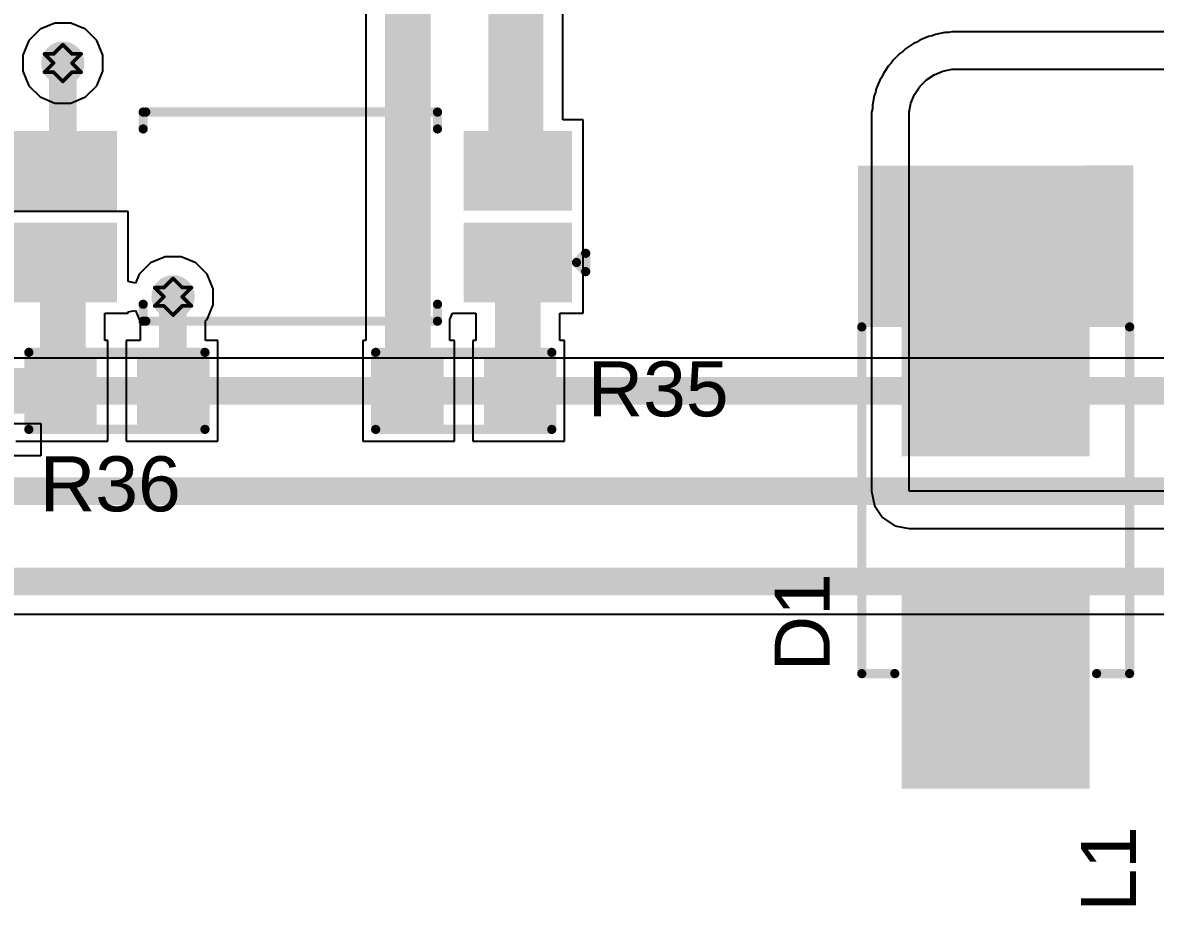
# Model space of a CAD drawing. Header units: inches. Extents: x -25 to 209, y 65 to 158.
# Drawn here: x 28.96 to 44.64, y 90.97 to 103.19 of the extents above; entities that cross this region are included whole.
import ezdxf

# ---------------------------------------------------------------- set-up
doc = ezdxf.new("R2010")
doc.units = ezdxf.units.IN
for name, color, linetype in [('Bottom Layer', 5, 'Continuous'), ('Drill Drawing', 1, 'Continuous'), ('Top Layer', 1, 'Continuous'), ('Top Overlay', 2, 'Continuous'), ('Top Paste', 8, 'Continuous'), ('Top Solder', 216, 'Continuous'), ('Via Holes', 16, 'Continuous')]:
    doc.layers.add(name, color=color, linetype=linetype)
doc.styles.add('Arial', font='', dxfattribs={"height": 0.2})
doc.styles.get('Arial').set_extended_font_data('Arial')

# ---------------------------------------------------------------- blocks, each defined once
blk = doc.blocks.new('SOP_4_1_27_13')
at = {"layer": 'Top Layer'}
for points in [[(-3.80000129, 1.0849991), (-2.50000135, 1.0849991), (-2.50000135, 0.1850009), (-3.80000129, 0.1850009)], [(2.50000135, 1.0849991), (3.80000129, 1.0849991), (3.80000129, 0.1850009), (2.50000135, 0.1850009)], [(-3.79999875, -0.1850009), (-2.49999881, -0.1850009), (-2.49999881, -1.0849991), (-3.79999875, -1.0849991)], [(2.50000135, -0.18499836), (3.80000129, -0.18499836), (3.80000129, -1.08499656), (2.50000135, -1.08499656)]]:
    blk.add_hatch(color=1, dxfattribs=at).paths.add_polyline_path(points)
at = {"layer": 'Top Paste'}
for points in [[(-3.80000129, 1.0849991), (-2.50000135, 1.0849991), (-2.50000135, 0.1850009), (-3.80000129, 0.1850009)], [(2.50000135, 1.0849991), (3.80000129, 1.0849991), (3.80000129, 0.1850009), (2.50000135, 0.1850009)], [(-3.79999875, -0.1850009), (-2.49999881, -0.1850009), (-2.49999881, -1.0849991), (-3.79999875, -1.0849991)], [(2.50000135, -0.18499836), (3.80000129, -0.18499836), (3.80000129, -1.08499656), (2.50000135, -1.08499656)]]:
    blk.add_hatch(color=8, dxfattribs=at).paths.add_polyline_path(points)
at = {"layer": 'Top Solder'}
for points in [[(-3.90160129, 1.1865991), (-2.39840135, 1.1865991), (-2.39840135, 0.0834009), (-3.90160129, 0.0834009)], [(2.39840135, 1.1865991), (3.90160129, 1.1865991), (3.90160129, 0.0834009), (2.39840135, 0.0834009)], [(-3.90159875, -0.0834009), (-2.39839881, -0.0834009), (-2.39839881, -1.1865991), (-3.90159875, -1.1865991)], [(2.39840135, -0.08339836), (3.90160129, -0.08339836), (3.90160129, -1.18659656), (2.39840135, -1.18659656)]]:
    blk.add_hatch(color=216, dxfattribs=at).paths.add_polyline_path(points)
at = {"layer": 'Top Overlay'}
for points in [[(2.00099422, 1.4478, 0.127, 0.127, 0), (-2.03760578, 1.4478, 0.127, 0.127, 0)], [(-2.03760578, 1.4478, 0.127, 0.127, 0), (-2.03760578, 1.21359422, 0.127, 0.127, 0)], [(2.03760832, 1.4478, 0.127, 0.127, 0), (2.03760832, 1.21359168, 0.127, 0.127, 0)], [(-4.089399999999999, 0.7619999999999999, 0.127, 0.127, 0), (-4.089399999999999, 0.508, 0.127, 0.127, 0)], [(-3.96240254, 0.6349974599999999, 0.127, 0.127, 0), (-4.089399999999999, 0.7619999999999999, 0.127, 0.127, 0)], [(-3.96240254, 0.6349974599999999, 0.127, 0.127, 0), (-4.089399999999999, 0.508, 0.127, 0.127, 0)], [(-2.03760832, -1.21359422, 0.127, 0.127, 0), (-2.03760832, -1.44779746, 0.127, 0.127, 0)], [(2.03761086, -1.44779746, 0.127, 0.127, 0), (2.03760832, -1.21359422, 0.127, 0.127, 0)], [(2.00099676, -1.44779746, 0.127, 0.127, 0), (-2.03760832, -1.44779746, 0.127, 0.127, 0)]]:
    blk.add_lwpolyline(points, format="xyseb", dxfattribs=at)
for points in [[(-2.06935578, 1.4478, 0.0635, 0.0635, 1), (-2.00585578, 1.4478, 0.0635, 0.0635, 1)], [(-2.06935578, 1.4478, 0.0635, 0.0635, 1), (-2.00585578, 1.4478, 0.0635, 0.0635, 1)], [(1.96924422, 1.4478, 0.0635, 0.0635, 1), (2.03274422, 1.4478, 0.0635, 0.0635, 1)], [(2.00585832, 1.4478, 0.0635, 0.0635, 1), (2.06935832, 1.4478, 0.0635, 0.0635, 1)], [(-2.06935578, 1.21359422, 0.0635, 0.0635, 1), (-2.00585578, 1.21359422, 0.0635, 0.0635, 1)], [(2.00585832, 1.21359168, 0.0635, 0.0635, 1), (2.06935832, 1.21359168, 0.0635, 0.0635, 1)], [(-4.12115, 0.7619999999999999, 0.0635, 0.0635, 1), (-4.05765, 0.7619999999999999, 0.0635, 0.0635, 1)], [(-4.12115, 0.7619999999999999, 0.0635, 0.0635, 1), (-4.05765, 0.7619999999999999, 0.0635, 0.0635, 1)], [(-3.99415254, 0.6349974599999999, 0.0635, 0.0635, 1), (-3.93065254, 0.6349974599999999, 0.0635, 0.0635, 1)], [(-3.99415254, 0.6349974599999999, 0.0635, 0.0635, 1), (-3.93065254, 0.6349974599999999, 0.0635, 0.0635, 1)], [(-4.12115, 0.508, 0.0635, 0.0635, 1), (-4.05765, 0.508, 0.0635, 0.0635, 1)], [(-4.12115, 0.508, 0.0635, 0.0635, 1), (-4.05765, 0.508, 0.0635, 0.0635, 1)], [(-2.06935832, -1.21359422, 0.0635, 0.0635, 1), (-2.00585832, -1.21359422, 0.0635, 0.0635, 1)], [(2.00585832, -1.21359422, 0.0635, 0.0635, 1), (2.06935832, -1.21359422, 0.0635, 0.0635, 1)], [(-2.06935832, -1.44779746, 0.0635, 0.0635, 1), (-2.00585832, -1.44779746, 0.0635, 0.0635, 1)], [(-2.06935832, -1.44779746, 0.0635, 0.0635, 1), (-2.00585832, -1.44779746, 0.0635, 0.0635, 1)], [(1.96924676, -1.44779746, 0.0635, 0.0635, 1), (2.03274676, -1.44779746, 0.0635, 0.0635, 1)], [(2.00586086, -1.44779746, 0.0635, 0.0635, 1), (2.06936086, -1.44779746, 0.0635, 0.0635, 1)]]:
    blk.add_lwpolyline(points, format="xyseb", close=True, dxfattribs=at)
blk = doc.blocks.new('R___0603_22')
at = {"layer": 'Top Layer'}
for points in [[(-0.3809999999999999, 0.4445), (-0.3810000000000001, -0.4445), (-1.143, -0.4445), (-1.143, 0.4445)], [(1.143, 0.4445), (1.143, -0.4445), (0.3809999999999999, -0.4445), (0.3810000000000001, 0.4445)]]:
    blk.add_hatch(color=1, dxfattribs=at).paths.add_polyline_path(points)
at = {"layer": 'Top Paste'}
for points in [[(-0.3809999999999999, 0.4445), (-0.3810000000000001, -0.4445), (-1.143, -0.4445), (-1.143, 0.4445)], [(1.143, 0.4445), (1.143, -0.4445), (0.3809999999999999, -0.4445), (0.3810000000000001, 0.4445)]]:
    blk.add_hatch(color=8, dxfattribs=at).paths.add_polyline_path(points)
at = {"layer": 'Top Solder'}
for points in [[(-0.2793999999999999, 0.5460999999999999), (-0.2794, -0.5461), (-1.2446, -0.5460999999999999), (-1.2446, 0.5461)], [(1.2446, 0.5460999999999999), (1.2446, -0.5461), (0.2793999999999999, -0.5460999999999999), (0.2794, 0.5461)]]:
    blk.add_hatch(color=216, dxfattribs=at).paths.add_polyline_path(points)
at = {"layer": 'Top Overlay'}
for points in [[(-1.2192, 0.53339492, 0.127, 0.127, 0), (1.2192, 0.53339492, 0.127, 0.127, 0)], [(-1.2192, -0.53340254, 0.127, 0.127, 0), (-1.2192, 0.53339492, 0.127, 0.127, 0)], [(1.2192, -0.53340254, 0.127, 0.127, 0), (1.2192, 0.53339492, 0.127, 0.127, 0)], [(-1.2192, -0.53340254, 0.127, 0.127, 0), (1.2192, -0.53340254, 0.127, 0.127, 0)]]:
    blk.add_lwpolyline(points, format="xyseb", dxfattribs=at)
for points in [[(-1.25095, 0.53339492, 0.0635, 0.0635, 1), (-1.18745, 0.53339492, 0.0635, 0.0635, 1)], [(-1.25095, 0.53339492, 0.0635, 0.0635, 1), (-1.18745, 0.53339492, 0.0635, 0.0635, 1)], [(1.18745, 0.53339492, 0.0635, 0.0635, 1), (1.25095, 0.53339492, 0.0635, 0.0635, 1)], [(1.18745, 0.53339492, 0.0635, 0.0635, 1), (1.25095, 0.53339492, 0.0635, 0.0635, 1)], [(-1.25095, -0.53340254, 0.0635, 0.0635, 1), (-1.18745, -0.53340254, 0.0635, 0.0635, 1)], [(-1.25095, -0.53340254, 0.0635, 0.0635, 1), (-1.18745, -0.53340254, 0.0635, 0.0635, 1)], [(1.18745, -0.53340254, 0.0635, 0.0635, 1), (1.25095, -0.53340254, 0.0635, 0.0635, 1)], [(1.18745, -0.53340254, 0.0635, 0.0635, 1), (1.25095, -0.53340254, 0.0635, 0.0635, 1)]]:
    blk.add_lwpolyline(points, format="xyseb", close=True, dxfattribs=at)
blk = doc.blocks.new('R___0603_23')
at = {"layer": 'Top Layer'}
for points in [[(-0.3809999999999999, 0.4445025399999999), (-0.3810000000000001, -0.44449746), (-1.143, -0.44449746), (-1.143, 0.4445025400000001)], [(1.14300254, 0.4445025399999999), (1.14300254, -0.44449746), (0.3810025399999999, -0.44449746), (0.3810025400000001, 0.4445025400000001)]]:
    blk.add_hatch(color=1, dxfattribs=at).paths.add_polyline_path(points)
at = {"layer": 'Top Paste'}
for points in [[(-0.3809999999999999, 0.4445025399999999), (-0.3810000000000001, -0.44449746), (-1.143, -0.44449746), (-1.143, 0.4445025400000001)], [(1.14300254, 0.4445025399999999), (1.14300254, -0.44449746), (0.3810025399999999, -0.44449746), (0.3810025400000001, 0.4445025400000001)]]:
    blk.add_hatch(color=8, dxfattribs=at).paths.add_polyline_path(points)
at = {"layer": 'Top Solder'}
for points in [[(-0.2793999999999999, 0.5461025399999999), (-0.2794, -0.54609746), (-1.2446, -0.5460974599999998), (-1.2446, 0.5461025400000001)], [(1.24460254, 0.5461025399999999), (1.24460254, -0.54609746), (0.2794025399999999, -0.5460974599999998), (0.27940254, 0.5461025400000001)]]:
    blk.add_hatch(color=216, dxfattribs=at).paths.add_polyline_path(points)
at = {"layer": 'Top Overlay'}
for points in [[(-1.2192, 0.5334, 0.127, 0.127, 0), (1.2192, 0.53340254, 0.127, 0.127, 0)], [(-1.2192, -0.53339492, 0.127, 0.127, 0), (-1.2192, 0.5334, 0.127, 0.127, 0)], [(1.2192, -0.53339492, 0.127, 0.127, 0), (1.2192, 0.53340254, 0.127, 0.127, 0)], [(-1.2192, -0.53339492, 0.127, 0.127, 0), (1.2192, -0.53339492, 0.127, 0.127, 0)]]:
    blk.add_lwpolyline(points, format="xyseb", dxfattribs=at)
for points in [[(-1.25095, 0.5334, 0.0635, 0.0635, 1), (-1.18745, 0.5334, 0.0635, 0.0635, 1)], [(-1.25095, 0.5334, 0.0635, 0.0635, 1), (-1.18745, 0.5334, 0.0635, 0.0635, 1)], [(1.18745, 0.53340254, 0.0635, 0.0635, 1), (1.25095, 0.53340254, 0.0635, 0.0635, 1)], [(1.18745, 0.53340254, 0.0635, 0.0635, 1), (1.25095, 0.53340254, 0.0635, 0.0635, 1)], [(-1.25095, -0.53339492, 0.0635, 0.0635, 1), (-1.18745, -0.53339492, 0.0635, 0.0635, 1)], [(-1.25095, -0.53339492, 0.0635, 0.0635, 1), (-1.18745, -0.53339492, 0.0635, 0.0635, 1)], [(1.18745, -0.53339492, 0.0635, 0.0635, 1), (1.25095, -0.53339492, 0.0635, 0.0635, 1)], [(1.18745, -0.53339492, 0.0635, 0.0635, 1), (1.25095, -0.53339492, 0.0635, 0.0635, 1)]]:
    blk.add_lwpolyline(points, format="xyseb", close=True, dxfattribs=at)
blk = doc.blocks.new('SMB__67')
at = {"layer": 'Top Layer'}
for points in [[(-3.70000022, -1.20000014), (-3.70000022, 1.20000014), (-0.90000074, 1.20000014), (-0.90000074, -1.20000014)], [(0.90000074, -1.20000014), (0.90000074, 1.20000014), (3.70000022, 1.20000014), (3.70000022, -1.20000014)]]:
    blk.add_hatch(color=1, dxfattribs=at).paths.add_polyline_path(points)
at = {"layer": 'Top Overlay'}
for points in [[(2.59078476, 1.24460508), (4.82598476, 1.24460508), (4.82598476, 1.90500508), (2.59078476, 1.90500508)], [(3.73381524, -1.65098476), (4.826015239999999, -1.65098476), (4.826015239999999, 1.34621524), (3.73381524, 1.34621524)], [(2.59097018, -1.90504318), (4.82617018, -1.90504318), (4.82617018, -1.24464318), (2.59097018, -1.24464318)]]:
    blk.add_hatch(color=2, dxfattribs=at).paths.add_polyline_path(points)
at = {"layer": 'Top Paste'}
for points in [[(-3.70000022, -1.20000014), (-3.70000022, 1.20000014), (-0.90000074, 1.20000014), (-0.90000074, -1.20000014)], [(0.90000074, -1.20000014), (0.90000074, 1.20000014), (3.70000022, 1.20000014), (3.70000022, -1.20000014)]]:
    blk.add_hatch(color=8, dxfattribs=at).paths.add_polyline_path(points)
at = {"layer": 'Top Solder'}
for points in [[(-3.80160022, -1.30160014), (-3.80160022, 1.30160014), (-0.7984007399999999, 1.30160014), (-0.7984007399999999, -1.30160014)], [(0.7984007399999999, -1.30160014), (0.7984007399999999, 1.30160014), (3.80160022, 1.30160014), (3.80160022, -1.30160014)]]:
    blk.add_hatch(color=216, dxfattribs=at).paths.add_polyline_path(points)
at = {"layer": 'Top Overlay'}
for points in [[(-2.20980254, 1.8542, 0.127, 0.127, 0), (2.5908, 1.8542, 0.127, 0.127, 0)], [(-2.20980254, 1.8542, 0.127, 0.127, 0), (-2.20979746, 1.39699746, 0.127, 0.127, 0)], [(-2.20979746, -1.397, 0.127, 0.127, 0), (-2.20980254, -1.8542, 0.127, 0.127, 0)], [(-2.20980254, -1.8542, 0.127, 0.127, 0), (2.5908, -1.8542, 0.127, 0.127, 0)]]:
    blk.add_lwpolyline(points, format="xyseb", dxfattribs=at)
for points in [[(-2.24155254, 1.8542, 0.0635, 0.0635, 1), (-2.17805254, 1.8542, 0.0635, 0.0635, 1)], [(-2.24155254, 1.8542, 0.0635, 0.0635, 1), (-2.17805254, 1.8542, 0.0635, 0.0635, 1)], [(2.55905, 1.8542, 0.0635, 0.0635, 1), (2.62255, 1.8542, 0.0635, 0.0635, 1)], [(-2.24154746, 1.39699746, 0.0635, 0.0635, 1), (-2.17804746, 1.39699746, 0.0635, 0.0635, 1)], [(-2.24154746, -1.397, 0.0635, 0.0635, 1), (-2.17804746, -1.397, 0.0635, 0.0635, 1)], [(-2.24155254, -1.8542, 0.0635, 0.0635, 1), (-2.17805254, -1.8542, 0.0635, 0.0635, 1)], [(-2.24155254, -1.8542, 0.0635, 0.0635, 1), (-2.17805254, -1.8542, 0.0635, 0.0635, 1)], [(2.55905, -1.8542, 0.0635, 0.0635, 1), (2.62255, -1.8542, 0.0635, 0.0635, 1)]]:
    blk.add_lwpolyline(points, format="xyseb", close=True, dxfattribs=at)

msp = doc.modelspace()

# ---------------------------------------------------------------- hatches: boundary and pattern name
at = {"layer": 'Bottom Layer'}
h = msp.add_hatch(color=5, dxfattribs=at)
edge = h.paths.add_edge_path()
edge.add_arc((29.5139999, 102.632002), 0.2999994, 0, 360)
h = msp.add_hatch(color=5, dxfattribs=at)
edge = h.paths.add_edge_path()
edge.add_arc((31.04079136, 99.39586419999999), 0.2999994, 0, 360)
at = {"layer": 'Top Layer'}
h = msp.add_hatch(color=1, dxfattribs=at)
edge = h.paths.add_edge_path()
edge.add_arc((29.5139999, 102.632002), 0.2999994, 0, 360)
h = msp.add_hatch(color=1, dxfattribs=at)
edge = h.paths.add_edge_path()
edge.add_arc((31.04079136, 99.39586419999999), 0.2999994, 0, 360)
at = {"layer": 'Via Holes'}
h = msp.add_hatch(color=7, dxfattribs=at)
edge = h.paths.add_edge_path()
edge.add_arc((29.5139999, 102.632002), 0.1499997, 0, 360)
h = msp.add_hatch(color=7, dxfattribs=at)
edge = h.paths.add_edge_path()
edge.add_arc((31.04079136, 99.39586419999999), 0.1499997, 0, 360)

# ---------------------------------------------------------------- linework, layer by layer
at = {"layer": 'Bottom Layer'}
for p, q in [((29.20018543999999, 103.1016607), (29.0443412, 102.94581646)), ((29.403802, 103.1860014), (29.20018543999999, 103.1016607)), ((29.6241978, 103.1860014), (29.403802, 103.1860014)), ((29.82781436, 103.1016607), (29.6241978, 103.1860014)), ((29.98365859999999, 102.94581646), (29.82781436, 103.1016607)), ((29.0443412, 102.94581646), (28.9600005, 102.7421999)), ((30.0679993, 102.7421999), (29.98365859999999, 102.94581646)), ((28.9600005, 102.7421999), (28.9600005, 102.5218041)), ((30.0679993, 102.5218041), (30.0679993, 102.7421999)), ((28.9600005, 102.5218041), (29.0443412, 102.31818754)), ((29.98365859999999, 102.31818754), (30.0679993, 102.5218041)), ((29.0443412, 102.31818754), (29.20018543999999, 102.1623433)), ((29.82781436, 102.1623433), (29.98365859999999, 102.31818754)), ((29.20018543999999, 102.1623433), (29.403802, 102.0780026)), ((29.6241978, 102.0780026), (29.82781436, 102.1623433)), ((29.403802, 102.0780026), (29.6241978, 102.0780026)), ((48.48791165999999, 98.54604624), (28.76986372, 98.54604624)), ((28.76986372, 97.63963199999999), (29.21, 97.63963199999999)), ((29.21, 97.63963199999999), (29.21, 97.19519804)), ((29.21, 97.19519804), (12.85078964, 97.19519042)), ((25.0999625, 95.00025704), (36.19067946, 95.000318)), ((36.19067946, 95.000318), (55.66693718, 95.00028752))]:
    msp.add_line(p, q, dxfattribs=at)
for points in [[(28.43959767999999, 98.09283912, 0.3809999999999999, 0.3809999999999999, 0), (67.2954458, 98.09283912, 0.3809999999999999, 0.3809999999999999, 0)], [(11.43146304, 96.70350992, 0.3809999999999999, 0.3809999999999999, 0), (67.29556772, 96.70350992, 0.3809999999999999, 0.3809999999999999, 0)], [(-6.102819899999999, 95.45352512, 0.3809999999999999, 0.3809999999999999, 0), (67.29568963999999, 95.45352512, 0.3809999999999999, 0.3809999999999999, 0)]]:
    msp.add_lwpolyline(points, format="xyseb", dxfattribs=at)
at = {"layer": 'Drill Drawing'}
for points in [[(29.3869999, 102.759002, 0.0508, 0.0508, 0), (29.5139999, 102.886002, 0.0508, 0.0508, 0)], [(29.5139999, 102.886002, 0.0508, 0.0508, 0), (29.6409999, 102.759002, 0.0508, 0.0508, 0)], [(29.2599999, 102.759002, 0.0508, 0.0508, 0), (29.3869999, 102.632002, 0.0508, 0.0508, 0)], [(29.2599999, 102.759002, 0.0508, 0.0508, 0), (29.3869999, 102.759002, 0.0508, 0.0508, 0)], [(29.6409999, 102.759002, 0.0508, 0.0508, 0), (29.7679999, 102.759002, 0.0508, 0.0508, 0)], [(29.6409999, 102.632002, 0.0508, 0.0508, 0), (29.7679999, 102.759002, 0.0508, 0.0508, 0)], [(29.2599999, 102.505002, 0.0508, 0.0508, 0), (29.3869999, 102.632002, 0.0508, 0.0508, 0)], [(29.6409999, 102.632002, 0.0508, 0.0508, 0), (29.7679999, 102.505002, 0.0508, 0.0508, 0)], [(29.2599999, 102.505002, 0.0508, 0.0508, 0), (29.3869999, 102.505002, 0.0508, 0.0508, 0)], [(29.3869999, 102.505002, 0.0508, 0.0508, 0), (29.5139999, 102.378002, 0.0508, 0.0508, 0)], [(29.5139999, 102.378002, 0.0508, 0.0508, 0), (29.6409999, 102.505002, 0.0508, 0.0508, 0)], [(29.6409999, 102.505002, 0.0508, 0.0508, 0), (29.7679999, 102.505002, 0.0508, 0.0508, 0)], [(30.91379135999999, 99.52286419999999, 0.0508, 0.0508, 0), (31.04079136, 99.6498642, 0.0508, 0.0508, 0)], [(31.04079136, 99.6498642, 0.0508, 0.0508, 0), (31.16779136, 99.52286419999999, 0.0508, 0.0508, 0)], [(30.78679136, 99.52286419999999, 0.0508, 0.0508, 0), (30.91379135999999, 99.39586419999999, 0.0508, 0.0508, 0)], [(30.78679136, 99.52286419999999, 0.0508, 0.0508, 0), (30.91379135999999, 99.52286419999999, 0.0508, 0.0508, 0)], [(31.16779136, 99.52286419999999, 0.0508, 0.0508, 0), (31.29479136, 99.52286419999999, 0.0508, 0.0508, 0)], [(31.16779136, 99.39586419999999, 0.0508, 0.0508, 0), (31.29479136, 99.52286419999999, 0.0508, 0.0508, 0)], [(30.78679136, 99.2688642, 0.0508, 0.0508, 0), (30.91379135999999, 99.39586419999999, 0.0508, 0.0508, 0)], [(30.78679136, 99.2688642, 0.0508, 0.0508, 0), (30.91379135999999, 99.2688642, 0.0508, 0.0508, 0)], [(30.91379135999999, 99.2688642, 0.0508, 0.0508, 0), (31.04079136, 99.1418642, 0.0508, 0.0508, 0)], [(31.04079136, 99.1418642, 0.0508, 0.0508, 0), (31.16779136, 99.2688642, 0.0508, 0.0508, 0)], [(31.16779136, 99.39586419999999, 0.0508, 0.0508, 0), (31.29479136, 99.2688642, 0.0508, 0.0508, 0)], [(31.16779136, 99.2688642, 0.0508, 0.0508, 0), (31.29479136, 99.2688642, 0.0508, 0.0508, 0)]]:
    msp.add_lwpolyline(points, format="xyseb", dxfattribs=at)
for points in [[(29.5012999, 102.886002, 0.0254, 0.0254, 1), (29.5266999, 102.886002, 0.0254, 0.0254, 1)], [(29.5012999, 102.886002, 0.0254, 0.0254, 1), (29.5266999, 102.886002, 0.0254, 0.0254, 1)], [(29.2472999, 102.759002, 0.0254, 0.0254, 1), (29.2726999, 102.759002, 0.0254, 0.0254, 1)], [(29.2472999, 102.759002, 0.0254, 0.0254, 1), (29.2726999, 102.759002, 0.0254, 0.0254, 1)], [(29.3742999, 102.759002, 0.0254, 0.0254, 1), (29.3996999, 102.759002, 0.0254, 0.0254, 1)], [(29.3742999, 102.759002, 0.0254, 0.0254, 1), (29.3996999, 102.759002, 0.0254, 0.0254, 1)], [(29.62829989999999, 102.759002, 0.0254, 0.0254, 1), (29.6536999, 102.759002, 0.0254, 0.0254, 1)], [(29.62829989999999, 102.759002, 0.0254, 0.0254, 1), (29.6536999, 102.759002, 0.0254, 0.0254, 1)], [(29.7552999, 102.759002, 0.0254, 0.0254, 1), (29.78069989999999, 102.759002, 0.0254, 0.0254, 1)], [(29.7552999, 102.759002, 0.0254, 0.0254, 1), (29.78069989999999, 102.759002, 0.0254, 0.0254, 1)], [(29.3742999, 102.632002, 0.0254, 0.0254, 1), (29.3996999, 102.632002, 0.0254, 0.0254, 1)], [(29.3742999, 102.632002, 0.0254, 0.0254, 1), (29.3996999, 102.632002, 0.0254, 0.0254, 1)], [(29.62829989999999, 102.632002, 0.0254, 0.0254, 1), (29.6536999, 102.632002, 0.0254, 0.0254, 1)], [(29.62829989999999, 102.632002, 0.0254, 0.0254, 1), (29.6536999, 102.632002, 0.0254, 0.0254, 1)], [(29.2472999, 102.505002, 0.0254, 0.0254, 1), (29.2726999, 102.505002, 0.0254, 0.0254, 1)], [(29.2472999, 102.505002, 0.0254, 0.0254, 1), (29.2726999, 102.505002, 0.0254, 0.0254, 1)], [(29.3742999, 102.505002, 0.0254, 0.0254, 1), (29.3996999, 102.505002, 0.0254, 0.0254, 1)], [(29.3742999, 102.505002, 0.0254, 0.0254, 1), (29.3996999, 102.505002, 0.0254, 0.0254, 1)], [(29.62829989999999, 102.505002, 0.0254, 0.0254, 1), (29.6536999, 102.505002, 0.0254, 0.0254, 1)], [(29.62829989999999, 102.505002, 0.0254, 0.0254, 1), (29.6536999, 102.505002, 0.0254, 0.0254, 1)], [(29.7552999, 102.505002, 0.0254, 0.0254, 1), (29.78069989999999, 102.505002, 0.0254, 0.0254, 1)], [(29.7552999, 102.505002, 0.0254, 0.0254, 1), (29.78069989999999, 102.505002, 0.0254, 0.0254, 1)], [(29.5012999, 102.378002, 0.0254, 0.0254, 1), (29.5266999, 102.378002, 0.0254, 0.0254, 1)], [(29.5012999, 102.378002, 0.0254, 0.0254, 1), (29.5266999, 102.378002, 0.0254, 0.0254, 1)], [(31.02809136, 99.6498642, 0.0254, 0.0254, 1), (31.05349136, 99.6498642, 0.0254, 0.0254, 1)], [(31.02809136, 99.6498642, 0.0254, 0.0254, 1), (31.05349136, 99.6498642, 0.0254, 0.0254, 1)], [(30.77409136, 99.52286419999999, 0.0254, 0.0254, 1), (30.79949136, 99.52286419999999, 0.0254, 0.0254, 1)], [(30.77409136, 99.52286419999999, 0.0254, 0.0254, 1), (30.79949136, 99.52286419999999, 0.0254, 0.0254, 1)], [(30.90109136, 99.52286419999999, 0.0254, 0.0254, 1), (30.92649136, 99.52286419999999, 0.0254, 0.0254, 1)], [(30.90109136, 99.52286419999999, 0.0254, 0.0254, 1), (30.92649136, 99.52286419999999, 0.0254, 0.0254, 1)], [(31.15509136, 99.52286419999999, 0.0254, 0.0254, 1), (31.18049136, 99.52286419999999, 0.0254, 0.0254, 1)], [(31.15509136, 99.52286419999999, 0.0254, 0.0254, 1), (31.18049136, 99.52286419999999, 0.0254, 0.0254, 1)], [(31.28209136, 99.52286419999999, 0.0254, 0.0254, 1), (31.30749136, 99.52286419999999, 0.0254, 0.0254, 1)], [(31.28209136, 99.52286419999999, 0.0254, 0.0254, 1), (31.30749136, 99.52286419999999, 0.0254, 0.0254, 1)], [(30.77409136, 99.2688642, 0.0254, 0.0254, 1), (30.79949136, 99.2688642, 0.0254, 0.0254, 1)], [(30.77409136, 99.2688642, 0.0254, 0.0254, 1), (30.79949136, 99.2688642, 0.0254, 0.0254, 1)], [(30.90109136, 99.39586419999999, 0.0254, 0.0254, 1), (30.92649136, 99.39586419999999, 0.0254, 0.0254, 1)], [(30.90109136, 99.39586419999999, 0.0254, 0.0254, 1), (30.92649136, 99.39586419999999, 0.0254, 0.0254, 1)], [(30.90109136, 99.2688642, 0.0254, 0.0254, 1), (30.92649136, 99.2688642, 0.0254, 0.0254, 1)], [(30.90109136, 99.2688642, 0.0254, 0.0254, 1), (30.92649136, 99.2688642, 0.0254, 0.0254, 1)], [(31.15509136, 99.39586419999999, 0.0254, 0.0254, 1), (31.18049136, 99.39586419999999, 0.0254, 0.0254, 1)], [(31.15509136, 99.39586419999999, 0.0254, 0.0254, 1), (31.18049136, 99.39586419999999, 0.0254, 0.0254, 1)], [(31.15509136, 99.2688642, 0.0254, 0.0254, 1), (31.18049136, 99.2688642, 0.0254, 0.0254, 1)], [(31.15509136, 99.2688642, 0.0254, 0.0254, 1), (31.18049136, 99.2688642, 0.0254, 0.0254, 1)], [(31.28209136, 99.2688642, 0.0254, 0.0254, 1), (31.30749136, 99.2688642, 0.0254, 0.0254, 1)], [(31.28209136, 99.2688642, 0.0254, 0.0254, 1), (31.30749136, 99.2688642, 0.0254, 0.0254, 1)], [(31.02809136, 99.1418642, 0.0254, 0.0254, 1), (31.05349136, 99.1418642, 0.0254, 0.0254, 1)], [(31.02809136, 99.1418642, 0.0254, 0.0254, 1), (31.05349136, 99.1418642, 0.0254, 0.0254, 1)]]:
    msp.add_lwpolyline(points, format="xyseb", close=True, dxfattribs=at)
at = {"layer": 'Top Layer'}
for p, q in [((36.43535258, 101.84500078), (36.43535258, 109.73844956)), ((33.70730622, 106.3821088), (33.70730622, 98.79117656)), ((41.72448094, 103.05379694), (41.59683324, 103.0284071)), ((41.77549175999999, 103.05379694), (41.72448094, 103.05379694)), ((41.82552468, 103.06374866), (41.77549175999999, 103.05379694)), ((41.89059693999999, 103.06374866), (41.82552468, 103.06374866)), ((53.83804574000001, 103.06373342), (41.89059693999999, 103.06374866)), ((41.28988185999999, 102.90126232), (41.18167024, 102.82895614)), ((41.33701664, 102.9207873), (41.28988185999999, 102.90126232)), ((41.37942956, 102.94912608), (41.33701664, 102.9207873)), ((41.499663, 102.9989304), (41.37942956, 102.94912608)), ((41.54969845999999, 103.00888466), (41.499663, 102.9989304)), ((41.59683324, 103.0284071), (41.54969845999999, 103.00888466)), ((41.10318424, 102.76454428), (41.01116004, 102.67252008)), ((41.1455997, 102.7928856), (41.10318424, 102.76454428)), ((41.18167024, 102.82895614), (41.1455997, 102.7928856)), ((40.94675072, 102.59403662), (40.87444199999999, 102.48582246)), ((40.98281872, 102.63010462), (40.94675072, 102.59403662)), ((41.01116004, 102.67252008), (40.98281872, 102.63010462)), ((40.85491702, 102.43868514), (40.82657824, 102.39627476)), ((40.87444199999999, 102.48582246), (40.85491702, 102.43868514)), ((41.46943192, 102.3982966), (41.57764354, 102.47060278)), ((41.57764354, 102.47060278), (41.69787952, 102.5204071)), ((41.69787952, 102.5204071), (41.82552468, 102.54579694)), ((41.82552468, 102.54579694), (41.89059693999999, 102.54579694)), ((41.89059693999999, 102.54579694), (54.102, 102.5457817)), ((40.77677392, 102.27603878), (40.76681966, 102.22600332)), ((40.82657824, 102.39627476), (40.77677392, 102.27603878)), ((41.30510154, 102.19806078), (41.37740771999999, 102.3062724)), ((41.37740771999999, 102.3062724), (41.46943192, 102.3982966)), ((40.74729468, 102.17886092), (40.72190738, 102.05121576)), ((40.76681966, 102.22600332), (40.74729468, 102.17886092)), ((41.25529722, 102.0778248), (41.30510154, 102.19806078)), ((40.72190991999999, 102.00020494), (40.7119582, 101.95017964)), ((40.7119582, 101.95017964), (40.7119582, 96.70350992)), ((40.72190738, 102.05121576), (40.72190991999999, 102.00020494)), ((41.22990992, 101.95017964), (41.25529722, 102.0778248)), ((41.22990992, 96.70350992), (41.22990992, 101.95017964)), ((36.7179987, 101.84500078), (36.43535258, 101.84500078)), ((36.7179987, 100.57500078), (36.7179987, 101.84500078)), ((30.4179986, 100.57500078), (28.6100012, 100.57500078)), ((30.4179986, 99.60547515999998), (30.4179986, 100.57500078)), ((36.71800124, 100.57500078), (36.7179987, 100.57500078)), ((36.71800124, 99.16700257999999), (36.71800124, 100.57500078)), ((30.93059346, 99.94986359999999), (30.7269769, 99.86552289999999)), ((31.15098926, 99.94986359999999), (30.93059346, 99.94986359999999)), ((31.35460582, 99.86552289999999), (31.15098926, 99.94986359999999)), ((30.7269769, 99.86552289999999), (30.57113266, 99.70967866)), ((31.51045006, 99.70967866), (31.35460582, 99.86552289999999)), ((30.5195986, 99.58526692), (30.4179986, 99.60547515999998)), ((30.57113266, 99.70967866), (30.5195986, 99.58526692)), ((31.59479076, 99.5060621), (31.51045006, 99.70967866)), ((31.59479076, 99.2856663), (31.59479076, 99.5060621)), ((31.51045006, 99.08204973999999), (31.59479076, 99.2856663)), ((30.09669622, 98.79133912), (30.09669622, 99.16700257999999)), ((30.09669622, 99.16700257999999), (30.4179986, 99.16700257999999)), ((30.4179986, 99.18625324), (30.5195986, 99.20646147999999)), ((30.4179986, 99.16700257999999), (30.4179986, 99.18625324)), ((30.5195986, 99.20646147999999), (30.57113266, 99.08204973999999)), ((34.87269885999999, 99.0808534), (34.91000638, 99.16700257999999)), ((34.91000638, 99.16700257999999), (35.23130622, 99.16700257999999)), ((35.23130622, 99.16700257999999), (35.23130622, 98.79117656)), ((36.39669885999999, 98.79117656), (36.39669885999999, 99.16700257999999)), ((36.39669885999999, 99.16700257999999), (36.71800124, 99.16700257999999)), ((30.57113266, 99.08204973999999), (30.58479532, 99.06838708)), ((30.58479532, 99.06838708), (30.58479532, 98.79133912)), ((31.49120956, 99.06280923999999), (31.51045006, 99.08204973999999)), ((31.49120956, 98.79133912), (31.49120956, 99.06280923999999)), ((34.87269885999999, 98.79117656), (34.87269885999999, 99.0808534)), ((30.13587572, 98.79133912), (30.09669622, 98.79133912)), ((30.13587572, 97.39433912), (30.13587572, 98.79133912)), ((30.58479532, 98.79133912), (30.38987572, 98.79133912)), ((30.38987572, 98.79133912), (30.38987572, 97.39433912)), ((31.65987572, 98.79133912), (31.49120956, 98.79133912)), ((31.65987572, 97.39433912), (31.65987572, 98.79133912)), ((33.70730622, 98.79117656), (33.66788288, 98.79117656)), ((33.66788288, 98.79117656), (33.66788288, 97.39417655999999)), ((34.93788288, 98.79117656), (34.87269885999999, 98.79117656)), ((34.93788288, 97.39417655999999), (34.93788288, 98.79117656)), ((35.23130622, 98.79117656), (35.19188542, 98.79117656)), ((35.19188542, 98.79117656), (35.19188542, 97.39417655999999)), ((36.46188542, 98.79117656), (36.39669885999999, 98.79117656)), ((36.46188542, 97.39417655999999), (36.46188542, 98.79117656)), ((28.86587571999999, 97.39433912), (30.13587572, 97.39433912)), ((30.38987572, 97.39433912), (31.65987572, 97.39433912)), ((33.66788288, 97.39417655999999), (34.93788288, 97.39417655999999)), ((35.19188542, 97.39417655999999), (36.46188542, 97.39417655999999)), ((40.7119582, 96.70350992), (40.75138408, 96.50529848)), ((47.54884063999999, 96.70350992), (41.22990992, 96.70350992)), ((40.75138408, 96.50529848), (40.86366224, 96.33726223999999)), ((40.86366224, 96.33726223999999), (41.03169848, 96.22498408)), ((41.03169848, 96.22498408), (41.22990992, 96.1855582)), ((41.22990992, 96.1855582), (47.54884063999999, 96.1855582))]:
    msp.add_line(p, q, dxfattribs=at)
for points in [[(35.78791166, 101.16709002, 0.7619999999999999, 0.7619999999999999, 0), (35.78791166, 111.31900012, 0.7619999999999999, 0.7619999999999999, 0)], [(34.29000254, 98.09283912, 0.635, 0.635, 0), (34.29000254, 106.3826041, 0.635, 0.635, 0)], [(29.5139999, 102.632002, 0.3809999999999999, 0.3809999999999999, 0), (29.51400244, 102.63199946, 0.3809999999999999, 0.3809999999999999, 0)], [(29.51400244, 101.14100168, 0.3809999999999999, 0.3809999999999999, 0), (29.51400244, 102.63199946, 0.3809999999999999, 0.3809999999999999, 0)], [(35.81399999999999, 101.14100168, 0.3809999999999999, 0.3809999999999999, -0.4142135623730951), (35.78791166, 101.16709002, 0.3809999999999999, 0.3809999999999999, 0)], [(29.5139999, 98.09283912, 0.635, 0.635, 0), (29.5139999, 99.87100167999999, 0.635, 0.635, 0)], [(35.81400254, 98.09283912, 0.635, 0.635, 0), (35.81400254, 99.87100167999999, 0.635, 0.635, 0)], [(31.03800244, 99.39307528, 0.3809999999999999, 0.3809999999999999, 0), (31.04079136, 99.39586419999999, 0.3809999999999999, 0.3809999999999999, 0)], [(31.03800244, 98.09300422, 0.3809999999999999, 0.3809999999999999, 0), (31.03800244, 99.39307528, 0.3809999999999999, 0.3809999999999999, 0)], [(28.43959767999999, 98.09283912, 0.635, 0.635, 0), (29.50087572, 98.09283912, 0.635, 0.635, 0)], [(29.50087572, 98.09283912, 0.635, 0.635, 0), (29.5139999, 98.09283912, 0.635, 0.635, 0)]]:
    msp.add_lwpolyline(points, format="xyseb", dxfattribs=at)
for points in [[(29.4187499, 102.632002, 0.1905, 0.1905, 1), (29.6092499, 102.632002, 0.1905, 0.1905, 1)], [(29.41875244, 102.63199946, 0.1905, 0.1905, 1), (29.60925244, 102.63199946, 0.1905, 0.1905, 1)], [(29.41875244, 102.63199946, 0.1905, 0.1905, 1), (29.60925244, 102.63199946, 0.1905, 0.1905, 1)], [(35.59741166, 101.16709002, 0.3809999999999999, 0.3809999999999999, 1), (35.97841166, 101.16709002, 0.3809999999999999, 0.3809999999999999, 1)], [(29.41875244, 101.14100168, 0.1905, 0.1905, 1), (29.60925244, 101.14100168, 0.1905, 0.1905, 1)], [(35.69266166, 101.16709002, 0.1905, 0.1905, 1), (35.88316165999999, 101.16709002, 0.1905, 0.1905, 1)], [(35.71875, 101.14100168, 0.1905, 0.1905, 1), (35.90925, 101.14100168, 0.1905, 0.1905, 1)], [(29.3552499, 99.87100167999999, 0.3175, 0.3175, 1), (29.6727499, 99.87100167999999, 0.3175, 0.3175, 1)], [(35.65525253999999, 99.87100167999999, 0.3175, 0.3175, 1), (35.97275254, 99.87100167999999, 0.3175, 0.3175, 1)], [(30.94275244, 99.39307528, 0.1905, 0.1905, 1), (31.13325244, 99.39307528, 0.1905, 0.1905, 1)], [(30.94275244, 99.39307528, 0.1905, 0.1905, 1), (31.13325244, 99.39307528, 0.1905, 0.1905, 1)], [(30.94554136, 99.39586419999999, 0.1905, 0.1905, 1), (31.13604136, 99.39586419999999, 0.1905, 0.1905, 1)], [(29.34212572, 98.09283912, 0.3175, 0.3175, 1), (29.65962572, 98.09283912, 0.3175, 0.3175, 1)], [(29.34212572, 98.09283912, 0.3175, 0.3175, 1), (29.65962572, 98.09283912, 0.3175, 0.3175, 1)], [(29.3552499, 98.09283912, 0.3175, 0.3175, 1), (29.6727499, 98.09283912, 0.3175, 0.3175, 1)], [(29.3552499, 98.09283912, 0.3175, 0.3175, 1), (29.6727499, 98.09283912, 0.3175, 0.3175, 1)], [(34.13125254, 98.09283912, 0.3175, 0.3175, 1), (34.44875254, 98.09283912, 0.3175, 0.3175, 1)], [(35.65525253999999, 98.09283912, 0.3175, 0.3175, 1), (35.97275254, 98.09283912, 0.3175, 0.3175, 1)], [(30.94275244, 98.09300422, 0.1905, 0.1905, 1), (31.13325244, 98.09300422, 0.1905, 0.1905, 1)]]:
    msp.add_lwpolyline(points, format="xyseb", close=True, dxfattribs=at)

# ---------------------------------------------------------------- block references
for name, p, rotation in [('SOP_4_1_27_13', (32.66400122, 100.50600168), 180), ('SMB__67', (42.42991006, 96.38759234), 90)]:
    msp.add_blockref(name, p, dxfattribs=dict(rotation=rotation))
for name, p in [('R___0603_22', (30.26287572, 98.09283912)), ('R___0603_23', (35.06488288, 98.09267401999999))]:
    msp.add_blockref(name, p)

# ---------------------------------------------------------------- texts
at = {"layer": 'Top Overlay', "style": 'Arial'}
for s, p in [('R35', (36.7795302, 97.73932445999999)), ('R36', (29.1951918, 96.42462554))]:
    msp.add_text(s, height=0.7619999999999999, dxfattribs=at).set_placement(p)
for s, p in [('D1', (40.13187554, 94.2087651)), ('L1', (44.37367553999999, 90.8813651))]:
    msp.add_text(s, height=0.7619999999999999, rotation=90, dxfattribs=at).set_placement(p)

doc.saveas('drawing.dxf')
